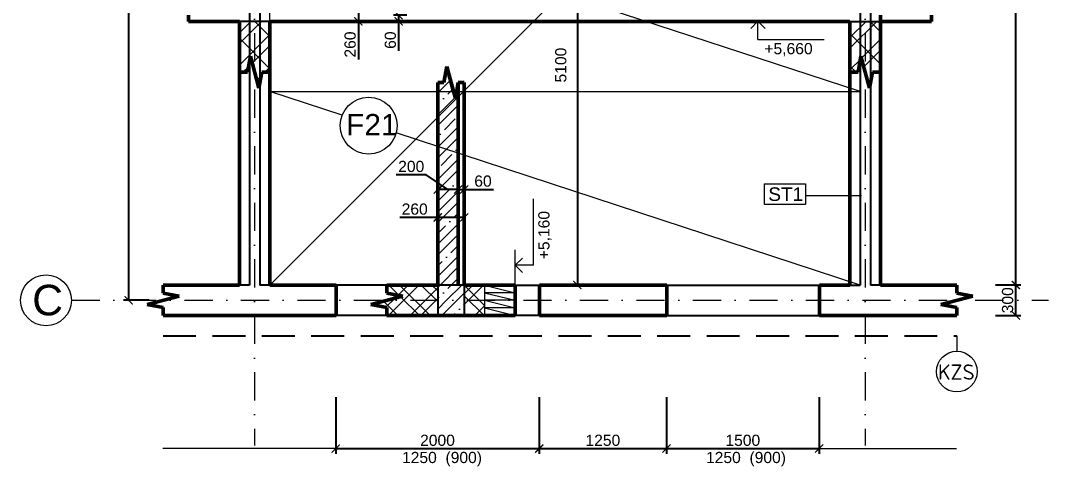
# Model space of a CAD drawing. Header units: millimetres. Extents: x 5890 to 15990, y 4203 to 14510.
# Drawn here: x 5890 to 15990, y 4203 to 8582 of the extents above; entities that cross this region are included whole.
import ezdxf

# ---------------------------------------------------------------- set-up
doc = ezdxf.new("R2010")
doc.units = ezdxf.units.MM
doc.header["$LTSCALE"] = 185
doc.linetypes.add('DASHDOT', pattern=[1, 0.5, -0.25, 0, -0.25])
doc.linetypes.add('HIDDEN', pattern=[0.375, 0.25, -0.125])
for name, color, linetype, lineweight in [('00 kóty', 7, 'Continuous', 13), ('00 osy', 7, 'DASHDOT', 13), ('00 popis', 7, 'Continuous', 13), ('00 tenká plná', 7, 'Continuous', 13), ('00 zdivo', 7, 'Continuous', 50), ('00 šrafy', 7, 'Continuous', 13), ('01 tlustá plná', 7, 'Continuous', 25), ('01 tlustá čárkovaná', 7, 'HIDDEN', 25), ('01 velmi tlustá plná', 7, 'Continuous', 50)]:
    doc.layers.add(name, color=color, linetype=linetype, lineweight=lineweight)
doc.styles.add('BETONOVÁ DESKA', font='arial.ttf', dxfattribs={"height": 250})
doc.styles.add('ISOCPEUR', font='isocpeur.ttf')
doc.styles.add('koty4', font='arial.ttf', dxfattribs={"height": 110})
doc.styles.add('osy4', font='arial.ttf', dxfattribs={"height": 300})
doc.dimstyles.new('moje koty', dxfattribs={"dimscale": 40, "dimtxt": 110, "dimasz": 2, "dimexe": 1.25, "dimexo": 20, "dimtad": 1, "dimtxsty": 'koty4', "dimblk": 'ARCHTICK', "dimcen": 2.5, "dimadec": 0, "dimazin": 0, "dimtfac": 1, "dimtmove": 0, "dimatfit": 3, "dimfxl": 1, "dimarcsym": 0})
doc.dimstyles.new('osy 5', dxfattribs={"dimscale": 40, "dimtxt": 110, "dimasz": 2, "dimexe": 1.25, "dimexo": 0.0005, "dimtad": 1, "dimtxsty": 'koty4', "dimblk": 'ARCHTICK', "dimcen": 2.5, "dimadec": 0, "dimazin": 0, "dimtfac": 1, "dimtmove": 0, "dimatfit": 3, "dimfxl": 5, "dimfxlon": 1, "dimarcsym": 0})
pattern_1 = [(45, (4035.54, 3502.9), (-159.099, 159.099), []), (45, (4140.54, 3502.9), (-159.099, 159.099), []), (315, (4035.54, 3502.9), (159.099, 159.099), [])]
pattern_2 = [(45, (4035.54, 3502.9), (-159.099, 159.099), []), (45, (4140.54, 3502.9), (-159.099, 159.099), []), (315, (4035.54, 3502.9), (159.099, 159.099), []), (315, (4140.54, 3502.9), (159.099, 159.099), [])]
pattern_3 = [(45, (0, 0), (-159.099, 159.099), [150, -60, 0, -60]), (45, (105, 0), (-159.099, 159.099), []), (45, (210, 0), (-159.099, 159.099), [])]

# ---------------------------------------------------------------- blocks, each defined once
blk = doc.blocks.new('VYSKOVA KOTA')
at = {"layer": '00 popis'}
for p, q in [((61883, 803), (61883, 624)), ((61883, 803), (62535, 803)), ((61883, 624), (61812, 695)), ((61883, 624), (61953, 695))]:
    blk.add_line(p, q, dxfattribs=at)
blk = doc.blocks.new('_ArchTick')
at = {"color": 0, "linetype": 'ByBlock', "const_width": 0.15}
blk.add_lwpolyline([(-0.5, -0.5), (0.5, 0.5)], dxfattribs=at)
blk = doc.blocks.new('*D63')
at = {"layer": '00 kóty', "color": 0, "lineweight": -2, "transparency": 16777216}
for p, q in [((7153, 11835), (6903, 11835)), ((6953, 5835), (6953, 11835)), ((7153, 5835), (6903, 5835))]:
    blk.add_line(p, q, dxfattribs=at)
at = {"layer": 'Defpoints', "color": 0, "transparency": 16777216}
for p in [(6953, 11835), (8190, 11835), (8190, 5835)]:
    blk.add_point(p, dxfattribs=at)
at = {"layer": '00 kóty', "color": 0, "lineweight": -2, "transparency": 16777216, "xscale": 80, "yscale": 80, "zscale": 80}
for p, rotation in [((6953, 11835), 90), ((6953, 5835), 270)]:
    blk.add_blockref('_ArchTick', p, dxfattribs=dict(at, rotation=rotation))
at = {"layer": '00 kóty', "color": 0, "transparency": 16777216, "insert": (6872, 8835), "char_height": 110, "attachment_point": 5, "rotation": 90, "style": 'koty4'}
blk.add_mtext('6000', dxfattribs=at)
blk = doc.blocks.new('*D57')
at = {"layer": '00 kóty', "color": 0, "lineweight": -2, "transparency": 16777216}
for p, q in [((15470, 5985), (15720, 5985)), ((15670, 5685), (15670, 5985)), ((15470, 5685), (15720, 5685))]:
    blk.add_line(p, q, dxfattribs=at)
at = {"layer": 'Defpoints', "color": 0, "transparency": 16777216}
for p in [(14956, 5985), (15670, 5985), (14956, 5685)]:
    blk.add_point(p, dxfattribs=at)
at = {"layer": '00 kóty', "color": 0, "lineweight": -2, "transparency": 16777216, "xscale": 80, "yscale": 80, "zscale": 80}
for p, rotation in [((15670, 5985), 90), ((15670, 5685), 270)]:
    blk.add_blockref('_ArchTick', p, dxfattribs=dict(at, rotation=rotation))
at = {"layer": '00 kóty', "color": 0, "transparency": 16777216, "insert": (15589, 5835), "char_height": 110, "attachment_point": 5, "rotation": 90, "style": 'koty4'}
blk.add_mtext('300', dxfattribs=at)
blk = doc.blocks.new('*D58')
at = {"layer": '00 kóty', "color": 0, "lineweight": -2, "transparency": 16777216}
for p, q in [((15470, 11685), (15720, 11685)), ((15670, 5985), (15670, 11685)), ((15470, 5985), (15720, 5985))]:
    blk.add_line(p, q, dxfattribs=at)
at = {"layer": 'Defpoints', "color": 0, "transparency": 16777216}
for p in [(13906, 11685), (15670, 11685), (14956, 5985)]:
    blk.add_point(p, dxfattribs=at)
at = {"layer": '00 kóty', "color": 0, "lineweight": -2, "transparency": 16777216, "xscale": 80, "yscale": 80, "zscale": 80}
for p, rotation in [((15670, 11685), 90), ((15670, 5985), 270)]:
    blk.add_blockref('_ArchTick', p, dxfattribs=dict(at, rotation=rotation))
at = {"layer": '00 kóty', "color": 0, "transparency": 16777216, "insert": (15589, 8835), "char_height": 110, "attachment_point": 5, "rotation": 90, "style": 'koty4'}
blk.add_mtext('5700', dxfattribs=at)
blk = doc.blocks.new('*D60')
at = {"layer": '00 kóty', "color": 0, "lineweight": -2, "transparency": 16777216}
for p, q in [((8987, 4884), (8987, 4328)), ((10987, 4884), (10987, 4328)), ((8987, 4378), (10987, 4378))]:
    blk.add_line(p, q, dxfattribs=at)
at = {"layer": 'Defpoints', "color": 0, "transparency": 16777216}
for p in [(8987, 5684), (10987, 5684), (10987, 4378)]:
    blk.add_point(p, dxfattribs=at)
at = {"layer": '00 kóty', "color": 0, "lineweight": -2, "transparency": 16777216, "xscale": 80, "yscale": 80, "zscale": 80, "rotation": 180}
blk.add_blockref('_ArchTick', (8987, 4378), dxfattribs=at)
at = {"layer": '00 kóty', "color": 0, "lineweight": -2, "transparency": 16777216, "xscale": 80, "yscale": 80, "zscale": 80}
blk.add_blockref('_ArchTick', (10987, 4378), dxfattribs=at)
at = {"layer": '00 kóty', "color": 0, "transparency": 16777216, "insert": (9987, 4459), "char_height": 110, "attachment_point": 5, "style": 'koty4'}
blk.add_mtext('2000', dxfattribs=at)
blk = doc.blocks.new('*D61')
at = {"layer": '00 kóty', "color": 0, "lineweight": -2, "transparency": 16777216}
for p, q in [((10987, 4884), (10987, 4328)), ((12237, 4884), (12237, 4328)), ((10987, 4378), (12237, 4378))]:
    blk.add_line(p, q, dxfattribs=at)
at = {"layer": 'Defpoints', "color": 0, "transparency": 16777216}
for p in [(10987, 5684), (12237, 5684), (12237, 4378)]:
    blk.add_point(p, dxfattribs=at)
at = {"layer": '00 kóty', "color": 0, "lineweight": -2, "transparency": 16777216, "xscale": 80, "yscale": 80, "zscale": 80, "rotation": 180}
blk.add_blockref('_ArchTick', (10987, 4378), dxfattribs=at)
at = {"layer": '00 kóty', "color": 0, "lineweight": -2, "transparency": 16777216, "xscale": 80, "yscale": 80, "zscale": 80}
blk.add_blockref('_ArchTick', (12237, 4378), dxfattribs=at)
at = {"layer": '00 kóty', "color": 0, "transparency": 16777216, "insert": (11612, 4459), "char_height": 110, "attachment_point": 5, "style": 'koty4'}
blk.add_mtext('1250', dxfattribs=at)
blk = doc.blocks.new('*D62')
at = {"layer": '00 kóty', "color": 0, "lineweight": -2, "transparency": 16777216}
for p, q in [((12237, 4884), (12237, 4328)), ((13737, 4884), (13737, 4328)), ((12237, 4378), (13737, 4378))]:
    blk.add_line(p, q, dxfattribs=at)
at = {"layer": 'Defpoints', "color": 0, "transparency": 16777216}
for p in [(12237, 5684), (13737, 5684), (13737, 4378)]:
    blk.add_point(p, dxfattribs=at)
at = {"layer": '00 kóty', "color": 0, "lineweight": -2, "transparency": 16777216, "xscale": 80, "yscale": 80, "zscale": 80, "rotation": 180}
blk.add_blockref('_ArchTick', (12237, 4378), dxfattribs=at)
at = {"layer": '00 kóty', "color": 0, "lineweight": -2, "transparency": 16777216, "xscale": 80, "yscale": 80, "zscale": 80}
blk.add_blockref('_ArchTick', (13737, 4378), dxfattribs=at)
at = {"layer": '00 kóty', "color": 0, "transparency": 16777216, "insert": (12987, 4459), "char_height": 110, "attachment_point": 5, "style": 'koty4'}
blk.add_mtext('1500', dxfattribs=at)
blk = doc.blocks.new('*D64')
at = {"layer": '00 kóty', "color": 0, "lineweight": -2, "transparency": 16777216}
for p, q in [((9210, 8835), (9260, 8835)), ((9210, 8835), (9210, 8575)), ((9210, 8575), (9260, 8575)), ((9210, 8575), (9210, 8200))]:
    blk.add_line(p, q, dxfattribs=at)
at = {"layer": 'Defpoints', "color": 0, "transparency": 16777216}
for p in [(9210, 8835), (9210, 8575), (9210, 8575)]:
    blk.add_point(p, dxfattribs=at)
at = {"layer": '00 kóty', "color": 0, "lineweight": -2, "transparency": 16777216, "xscale": 80, "yscale": 80, "zscale": 80}
for p, rotation in [((9210, 8835), 90), ((9210, 8575), 270)]:
    blk.add_blockref('_ArchTick', p, dxfattribs=dict(at, rotation=rotation))
at = {"layer": '00 kóty', "color": 0, "transparency": 16777216, "insert": (9129, 8347), "char_height": 110, "attachment_point": 5, "rotation": 90, "style": 'koty4'}
blk.add_mtext('260', dxfattribs=at)
blk = doc.blocks.new('*D65')
at = {"layer": '00 kóty', "color": 0, "lineweight": -2, "transparency": 16777216}
for p, q in [((9990, 6649), (9990, 6699)), ((10250, 6649), (10250, 6699)), ((9990, 6649), (9616, 6649)), ((10250, 6649), (9990, 6649))]:
    blk.add_line(p, q, dxfattribs=at)
at = {"layer": 'Defpoints', "color": 0, "transparency": 16777216}
for p in [(9990, 6649), (9990, 6649), (10250, 6649)]:
    blk.add_point(p, dxfattribs=at)
at = {"layer": '00 kóty', "color": 0, "lineweight": -2, "transparency": 16777216, "xscale": 80, "yscale": 80, "zscale": 80, "rotation": 180}
blk.add_blockref('_ArchTick', (9990, 6649), dxfattribs=at)
at = {"layer": '00 kóty', "color": 0, "lineweight": -2, "transparency": 16777216, "xscale": 80, "yscale": 80, "zscale": 80}
blk.add_blockref('_ArchTick', (10250, 6649), dxfattribs=at)
at = {"layer": '00 kóty', "color": 0, "transparency": 16777216, "insert": (9763, 6730), "char_height": 110, "attachment_point": 5, "style": 'koty4'}
blk.add_mtext('260', dxfattribs=at)
blk = doc.blocks.new('*D70')
at = {"layer": '00 kóty', "color": 0, "lineweight": -2, "transparency": 16777216}
for p, q in [((11162, 11085), (11412, 11085)), ((11362, 11085), (11362, 5985)), ((11162, 5985), (11412, 5985))]:
    blk.add_line(p, q, dxfattribs=at)
at = {"layer": 'Defpoints', "color": 0, "transparency": 16777216}
for p in [(10905, 11085), (10990, 5985), (11362, 5985)]:
    blk.add_point(p, dxfattribs=at)
at = {"layer": '00 kóty', "color": 0, "lineweight": -2, "transparency": 16777216, "xscale": 80, "yscale": 80, "zscale": 80}
for p, rotation in [((11362, 11085), 90), ((11362, 5985), 270)]:
    blk.add_blockref('_ArchTick', p, dxfattribs=dict(at, rotation=rotation))
at = {"layer": '00 kóty', "color": 0, "transparency": 16777216, "insert": (11199, 8145), "char_height": 110, "attachment_point": 5, "rotation": 90, "style": 'koty4'}
blk.add_mtext('5100', dxfattribs=at)
blk = doc.blocks.new('*D72')
at = {"layer": '00 kóty', "color": 0, "lineweight": -2, "transparency": 16777216}
for p, q in [((9686, 8635), (9555, 8635)), ((9605, 8635), (9605, 8575)), ((9686, 8575), (9555, 8575)), ((9605, 8575), (9605, 8286))]:
    blk.add_line(p, q, dxfattribs=at)
at = {"layer": 'Defpoints', "color": 0, "transparency": 16777216}
for p in [(9605, 8635), (9686, 8635), (9686, 8575)]:
    blk.add_point(p, dxfattribs=at)
at = {"layer": '00 kóty', "color": 0, "lineweight": -2, "transparency": 16777216, "xscale": 80, "yscale": 80, "zscale": 80}
for p, rotation in [((9605, 8635), 90), ((9605, 8575), 270)]:
    blk.add_blockref('_ArchTick', p, dxfattribs=dict(at, rotation=rotation))
at = {"layer": '00 kóty', "color": 0, "transparency": 16777216, "insert": (9524, 8390), "char_height": 110, "attachment_point": 5, "rotation": 90, "style": 'koty4'}
blk.add_mtext('60', dxfattribs=at)
blk = doc.blocks.new('*D74')
at = {"layer": '00 kóty', "color": 0, "lineweight": -2, "transparency": 16777216}
for p, q in [((10190, 6980), (10190, 6873)), ((10250, 6980), (10250, 6873)), ((10190, 6923), (10250, 6923)), ((10250, 6923), (10538, 6923))]:
    blk.add_line(p, q, dxfattribs=at)
at = {"layer": 'Defpoints', "color": 0, "transparency": 16777216}
for p in [(10190, 6980), (10250, 6980), (10190, 6923)]:
    blk.add_point(p, dxfattribs=at)
at = {"layer": '00 kóty', "color": 0, "lineweight": -2, "transparency": 16777216, "xscale": 80, "yscale": 80, "zscale": 80, "rotation": 180}
blk.add_blockref('_ArchTick', (10190, 6923), dxfattribs=at)
at = {"layer": '00 kóty', "color": 0, "lineweight": -2, "transparency": 16777216, "xscale": 80, "yscale": 80, "zscale": 80}
blk.add_blockref('_ArchTick', (10250, 6923), dxfattribs=at)
at = {"layer": '00 kóty', "color": 0, "transparency": 16777216, "insert": (10434, 7005), "char_height": 110, "attachment_point": 5, "style": 'koty4'}
blk.add_mtext('60', dxfattribs=at)
blk = doc.blocks.new('*D75')
at = {"layer": '00 kóty', "color": 0, "lineweight": -2, "transparency": 16777216}
for p, q in [((9876, 7068), (9582, 7068)), ((10090, 6923), (9876, 7068)), ((9990, 6980), (9990, 6873)), ((10190, 6980), (10190, 6873)), ((10190, 6923), (9990, 6923))]:
    blk.add_line(p, q, dxfattribs=at)
at = {"layer": 'Defpoints', "color": 0, "transparency": 16777216}
for p in [(9990, 6980), (10190, 6980), (9990, 6923)]:
    blk.add_point(p, dxfattribs=at)
at = {"layer": '00 kóty', "color": 0, "lineweight": -2, "transparency": 16777216, "xscale": 80, "yscale": 80, "zscale": 80, "rotation": 180}
blk.add_blockref('_ArchTick', (9990, 6923), dxfattribs=at)
at = {"layer": '00 kóty', "color": 0, "lineweight": -2, "transparency": 16777216, "xscale": 80, "yscale": 80, "zscale": 80}
blk.add_blockref('_ArchTick', (10190, 6923), dxfattribs=at)
at = {"layer": '00 kóty', "color": 0, "transparency": 16777216, "insert": (9729, 7149), "char_height": 110, "attachment_point": 5, "style": 'koty4'}
blk.add_mtext('200', dxfattribs=at)

msp = doc.modelspace()

# ---------------------------------------------------------------- hatches: boundary and pattern name
at = {"layer": '00 šrafy'}
h = msp.add_hatch(dxfattribs=at)
h.set_pattern_fill('ZDIVO_PEV-STR', color=256, scale=30, pattern_type=2)
h.set_pattern_definition(pattern_1)
h.paths.add_polyline_path([(8340.235, 8574.563), (8040.235, 8574.563), (8040.235, 8074.563), (8120.235, 8074.563), (8148.018, 8232.133), (8232.451, 7916.994), (8260.235, 8074.563), (8340.235, 8074.563)])
h = msp.add_hatch(dxfattribs=at)
h.set_pattern_fill('ZDIVO_PEV-STR', color=256, scale=30, pattern_type=2)
h.set_pattern_definition(pattern_1)
h.paths.add_polyline_path([(14340.235, 8574.563), (14040.235, 8574.563), (14040.235, 8359.563), (14040.235, 8074.563), (14120.235, 8074.563), (14148.018, 8232.133), (14232.451, 7916.994), (14260.235, 8074.563), (14340.235, 8074.563)])
h = msp.add_hatch(dxfattribs=at)
h.set_pattern_fill('BETON_ZB', color=256, scale=30, pattern_type=2)
h.set_pattern_definition(pattern_3)
h.paths.add_polyline_path([(9990.235, 7634.563), (9990.235, 7974.563), (10050.235, 7974.563), (10078.018, 8132.133), (10164.609, 7808.938)])
h = msp.add_hatch(dxfattribs=at)
h.set_pattern_fill('BETON_ZB', color=256, scale=30, pattern_type=2)
h.set_pattern_definition(pattern_3)
h.paths.add_polyline_path([(10190.235, 7834.563), (9990.235, 7634.563), (9990.235, 5984.563), (10190.235, 5984.563)])
h = msp.add_hatch(dxfattribs=at)
h.set_pattern_fill('ZDIVO_PEV-VYS', color=256, scale=30, pattern_type=2)
h.set_pattern_definition(pattern_2)
h.paths.add_polyline_path([(9990.235, 5984.563), (9490.235, 5984.563), (9490.235, 5904.563), (9647.804, 5876.78), (9332.665, 5792.347), (9490.235, 5764.563), (9490.235, 5684.563), (9990.235, 5684.563)])
h = msp.add_hatch(dxfattribs=at)
h.set_pattern_fill('BETON_ZB', color=256, scale=30, pattern_type=2)
h.set_pattern_definition(pattern_3)
h.paths.add_polyline_path([(10250.235, 5984.563), (9990.235, 5984.563), (9990.235, 5834.563), (10250.235, 5834.563)])
h = msp.add_hatch(dxfattribs=at)
h.set_pattern_fill('ZDIVO_PEV-VYS', color=256, scale=30, pattern_type=2)
h.set_pattern_definition(pattern_2)
h.paths.add_polyline_path([(10450.235, 5984.563), (10250.235, 5984.563), (10250.235, 5684.563), (10450.235, 5684.563)])
h = msp.add_hatch(dxfattribs=at)
h.set_pattern_fill('BETON_ZB', color=256, scale=30, pattern_type=2)
h.set_pattern_definition(pattern_3)
h.paths.add_polyline_path([(10250.235, 5834.563), (9990.235, 5834.563), (9990.235, 5684.563), (10250.235, 5684.563)])

# ---------------------------------------------------------------- linework, layer by layer
at = {"layer": '00 kóty'}
for p, q in [((8987.103, 4378.25), (7287.103, 4378.25)), ((13737.103, 4378.25), (15087.103, 4378.25))]:
    msp.add_line(p, q, dxfattribs=at)
at = {"layer": '00 osy', "ltscale": 3}
for p, q in [((8190.235, 14009.9), (8190.235, 4409.9)), ((14190.235, 14009.9), (14190.235, 4409.9)), ((6390.235, 5834.563), (15990.235, 5834.563))]:
    msp.add_line(p, q, dxfattribs=at)
at = {"layer": '00 popis'}
for p, q in [((8340.235, 7884.563), (8340.235, 9784.563)), ((14140.235, 7884.563), (9603.951, 9370.587)), ((8340.235, 5984.563), (11517.515, 9161.844)), ((8340.235, 5984.563), (8340.235, 7884.563)), ((8340.235, 7884.563), (14140.235, 7884.563)), ((9049.736, 7652.14), (8340.235, 7884.563)), ((14140.235, 5984.563), (9581.072, 7478.082)), ((14154.345, 6861.32), (13604.345, 6861.32)), ((10750.235, 5834.563), (10751.079, 6329.22)), ((15090.235, 5484.563), (15090.235, 5334.563))]:
    msp.add_line(p, q, dxfattribs=at)
msp.add_lwpolyline([(13200.96, 6978.012), (13604.345, 6978.012), (13604.345, 6776.32), (13200.96, 6776.32)], close=True, dxfattribs=at)
for centre, radius in [((9310.516, 7550.189), 280), ((6140.235, 5834.563), 250), ((15090.235, 5134.563), 200)]:
    msp.add_circle(centre, radius, dxfattribs=at)
at = {"layer": '00 tenká plná'}
for p, q in [((10450.235, 5984.563), (10750.235, 5909.563)), ((10450.235, 5984.563), (10450.235, 5684.563)), ((10750.235, 5984.563), (10750.235, 5684.563)), ((10750.235, 5909.563), (10450.235, 5909.563)), ((10450.235, 5909.563), (10750.235, 5834.563)), ((10750.235, 5834.563), (10450.235, 5834.563)), ((10450.235, 5834.563), (10750.235, 5759.563)), ((10750.235, 5759.563), (10450.235, 5759.563)), ((10450.235, 5759.563), (10750.235, 5684.563)), ((12990.235, 5684.563), (12690.235, 5684.563))]:
    msp.add_line(p, q, dxfattribs=at)
at = {"layer": '00 zdivo'}
for p, q in [((7540.235, 8634.563), (7540.235, 8574.563)), ((14340.235, 5984.563), (14340.235, 8634.563)), ((14340.235, 5984.563), (14340.235, 8634.563)), ((14840.235, 8634.563), (14840.235, 8574.563)), ((8040.235, 8574.563), (7540.235, 8574.563)), ((8040.235, 5984.563), (8040.235, 8574.563)), ((8040.235, 5984.563), (8040.235, 8574.563)), ((8340.235, 5984.563), (8340.235, 8574.563)), ((8340.235, 5984.563), (8340.235, 8574.563)), ((14040.235, 8574.563), (8340.235, 8574.563)), ((14040.235, 5984.563), (14040.235, 8574.563)), ((14040.235, 8359.563), (14040.235, 8574.563)), ((14340.235, 8574.563), (14840.235, 8574.563)), ((8120.235, 8074.563), (8148.018, 8232.133)), ((8148.018, 8232.133), (8232.451, 7916.994)), ((14120.235, 8074.563), (14148.018, 8232.133)), ((14148.018, 8232.133), (14232.451, 7916.994)), ((10050.235, 7974.563), (10078.018, 8132.133)), ((10078.018, 8132.133), (10162.451, 7816.994)), ((8120.235, 8074.563), (8040.235, 8074.563)), ((8260.235, 8074.563), (8232.451, 7916.994)), ((8340.235, 8074.563), (8260.235, 8074.563)), ((10141.343, 7895.779), (10099.127, 8053.348)), ((14120.235, 8074.563), (14040.235, 8074.563)), ((14260.235, 8074.563), (14232.451, 7916.994)), ((14340.235, 8074.563), (14260.235, 8074.563)), ((9990.235, 5984.563), (9990.235, 7974.563)), ((10050.235, 7974.563), (9990.235, 7974.563)), ((10190.235, 7974.563), (10162.451, 7816.994)), ((10250.235, 7974.563), (10190.235, 7974.563)), ((10190.235, 7974.563), (10190.235, 5984.563)), ((10250.235, 7974.563), (10250.235, 5984.563)), ((7290.235, 5984.563), (8040.235, 5984.563)), ((7290.235, 5984.563), (7290.235, 5904.563)), ((8990.235, 5984.563), (8340.235, 5984.563)), ((9990.235, 5984.563), (9490.235, 5984.563)), ((9490.235, 5984.563), (9490.235, 5904.563)), ((10250.235, 5984.563), (10750.235, 5984.563)), ((10750.235, 5984.563), (10750.235, 5684.563)), ((10990.235, 5784.563), (10990.235, 5984.563)), ((10990.235, 5984.563), (12240.235, 5984.563)), ((10990.235, 5984.563), (10990.235, 5684.563)), ((11550.235, 5984.563), (10990.235, 5984.563)), ((13740.235, 5984.563), (14040.235, 5984.563)), ((14340.235, 5984.563), (14590.235, 5984.563)), ((14340.235, 5984.563), (15090.235, 5984.563)), ((15090.235, 5984.563), (15090.235, 5904.563)), ((7132.665, 5792.347), (7447.804, 5876.78)), ((7290.235, 5904.563), (7447.804, 5876.78)), ((9332.665, 5792.347), (9647.804, 5876.78)), ((9490.235, 5904.563), (9647.804, 5876.78)), ((14932.665, 5792.347), (15247.804, 5876.78)), ((15090.235, 5904.563), (15247.804, 5876.78)), ((7290.235, 5764.563), (7132.665, 5792.347)), ((7369.019, 5855.672), (7211.45, 5813.455)), ((7290.235, 5764.563), (7290.235, 5684.563)), ((9490.235, 5764.563), (9332.665, 5792.347)), ((9569.019, 5855.672), (9411.45, 5813.455)), ((9490.235, 5764.563), (9490.235, 5684.563)), ((15090.235, 5764.563), (14932.665, 5792.347)), ((15169.019, 5855.672), (15011.45, 5813.455)), ((15090.235, 5764.563), (15090.235, 5684.563)), ((8990.235, 5684.563), (7290.235, 5684.563)), ((10750.235, 5684.563), (9490.235, 5684.563)), ((10990.235, 5684.563), (12240.235, 5684.563)), ((13740.235, 5684.563), (15090.235, 5684.563))]:
    msp.add_line(p, q, dxfattribs=at)
at = {"layer": '01 tlustá plná', "ltscale": 3}
for p, q in [((8140.235, 12847.989), (8140.235, 5984.563)), ((14140.235, 12847.989), (14140.235, 5984.563)), ((8240.235, 12621.138), (8240.235, 5984.563)), ((14240.235, 12621.138), (14240.235, 5984.563))]:
    msp.add_line(p, q, dxfattribs=at)
at = {"layer": '01 tlustá plná'}
for p, q in [((8340.235, 8574.563), (8040.235, 8574.563)), ((14040.235, 8574.563), (14340.235, 8574.563)), ((8140.235, 5984.563), (8040.235, 5984.563)), ((8340.235, 5984.563), (8240.235, 5984.563)), ((9490.235, 5984.563), (8990.235, 5984.563)), ((9990.235, 5984.563), (9990.235, 5684.563)), ((10250.235, 5984.563), (9990.235, 5984.563)), ((10250.235, 5984.563), (10250.235, 5684.563)), ((10750.235, 5984.563), (10990.235, 5984.563)), ((12240.235, 5984.563), (13740.235, 5984.563)), ((14040.235, 5984.563), (14140.235, 5984.563)), ((14340.235, 5984.563), (14240.235, 5984.563)), ((9490.235, 5684.563), (8990.235, 5684.563)), ((10990.235, 5684.563), (10750.235, 5684.563)), ((12240.235, 5684.563), (13740.235, 5684.563))]:
    msp.add_line(p, q, dxfattribs=at)
at = {"layer": '01 tlustá čárkovaná', "ltscale": 7}
msp.add_line((7290.235, 5484.563), (15090.235, 5484.563), dxfattribs=at)
at = {"layer": '01 velmi tlustá plná'}
for p, q in [((8990.235, 5984.563), (8990.235, 5684.563)), ((12240.235, 5984.563), (12240.235, 5684.563)), ((13740.235, 5984.563), (13740.235, 5684.563))]:
    msp.add_line(p, q, dxfattribs=at)

# ---------------------------------------------------------------- block references
at = {"layer": '00 popis', "xscale": -1}
for p, rotation in [((-48747.239, 9199.029), 180), ((9914.916, -55701.003), 269.8044643881075)]:
    msp.add_blockref('VYSKOVA KOTA', p, dxfattribs=dict(at, rotation=rotation))

# ---------------------------------------------------------------- texts
at = {"layer": '00 kóty', "char_height": 110, "attachment_point": 1, "style": 'koty4'}
for insert in [(9638.44, 4345.935), (12625.499, 4345.935)]:
    msp.add_mtext_dynamic_manual_height_columns('1250  (900)', width=2058.30656, gutter_width=750, heights=[0], dxfattribs=dict(at, insert=insert))
at = {"layer": '00 popis', "linetype": 'Continuous', "lineweight": 30}
for s, height, style, p in [('+5,660', 110, 'koty4', (13199.036, 8251.685)), ('KZS', 150, 'ISOCPEUR', (14904.494, 5054.783))]:
    msp.add_text(s, height=height, dxfattribs=dict(at, style=style)).set_placement(p)
at = {"layer": '00 popis', "linetype": 'Continuous', "lineweight": 30, "style": 'koty4'}
msp.add_text('+5,160', height=110, rotation=90, dxfattribs=at).set_placement((11087.439, 6237.928))
at = {"layer": '00 popis', "attachment_point": 1}
for s, width, gutter_width, insert, char_height, style in [('F21', 349.64896, 550, (9089.265, 7664.633), 210, 'BETONOVÁ DESKA'), ('ST1', 425.13111, 669.08, (13237.542, 6944.26), 133.8159, 'koty4'), ('C', 288.70459, 1000, (6004.747, 5986.933), 300, 'osy4')]:
    msp.add_mtext_dynamic_manual_height_columns(s, width=width, gutter_width=gutter_width, heights=[0], dxfattribs=dict(at, insert=insert, char_height=char_height, style=style))

# ---------------------------------------------------------------- dimensions: what is measured, and where the dimension line sits
at = {"layer": '00 kóty'}
for base, p1, p2, picture, middle in [((6952.822, 11834.563), (8190.235, 5834.563), (8190.235, 11834.563), '*D63', (6871.659, 8834.563)), ((9210.289, 8574.563), (9210.289, 8834.563), (9210.289, 8574.563), '*D64', (9129.126, 8347.295)), ((15670.235, 5984.563), (14956.046, 5684.563), (14956.046, 5984.563), '*D57', (15589.034, 5834.563))]:
    dim = msp.add_linear_dim(base=base, p1=p1, p2=p2, angle=90, dimstyle='osy 5', dxfattribs=at)
    dim.commit()
    dim.dimension.update_dxf_attribs({"geometry": picture, "text_midpoint": middle})
dim = msp.add_linear_dim(base=(15670.235, 11684.563), p1=(14956.046, 5984.563), p2=(13906.046, 11684.563), angle=90, dimstyle='osy 5', override={"dimtmove": 1}, dxfattribs=at)
dim.commit()
dim.dimension.update_dxf_attribs({"geometry": '*D58', "text_midpoint": (15589.072, 8834.563)})
dim = msp.add_linear_dim(base=(11361.82, 5984.563), p1=(10905.235, 11084.563), p2=(10990.235, 5984.563), angle=90, dimstyle='osy 5', override={"dimtmove": 1}, dxfattribs=at)
dim.commit()
dim.dimension.update_dxf_attribs({"geometry": '*D70', "text_midpoint": (11280.657, 8145.495), "dimtype": 160})
dim = msp.add_linear_dim(base=(9604.689, 8634.563), p1=(9685.852, 8574.563), p2=(9685.852, 8634.563), angle=270, dimstyle='osy 5', dxfattribs=at)
dim.commit()
dim.dimension.update_dxf_attribs({"geometry": '*D72', "text_midpoint": (9604.689, 8390.205), "dimtype": 160})
dim = msp.add_linear_dim(base=(9990.235, 6923.373), p1=(10190.235, 6979.563), p2=(9990.235, 6979.563), dimstyle='osy 5', override={"dimtmove": 1}, dxfattribs=at)
dim.commit()
dim.dimension.update_dxf_attribs({"geometry": '*D75', "text_midpoint": (9851.497, 7067.804), "dimtype": 160})
dim = msp.add_linear_dim(base=(10190.235, 6923.373), p1=(10250.235, 6979.563), p2=(10190.235, 6979.563), dimstyle='osy 5', dxfattribs=at)
dim.commit()
dim.dimension.update_dxf_attribs({"geometry": '*D74', "text_midpoint": (10434.133, 6923.373), "dimtype": 160})
dim = msp.add_linear_dim(base=(9990.235, 6648.931), p1=(10250.235, 6648.931), p2=(9990.235, 6648.931), dimstyle='osy 5', dxfattribs=at)
dim.commit()
dim.dimension.update_dxf_attribs({"geometry": '*D65', "text_midpoint": (9762.967, 6730.094)})
for base, p1, p2, picture, middle in [((10987.103, 4378.25), (8987.103, 5683.879), (10987.103, 5683.879), '*D60', (9987.103, 4459.413)), ((12237.103, 4378.25), (10987.103, 5683.879), (12237.103, 5683.879), '*D61', (11612.103, 4459.413)), ((13737.103, 4378.25), (12237.103, 5683.879), (13737.103, 5683.879), '*D62', (12987.103, 4459.413))]:
    dim = msp.add_linear_dim(base=base, p1=p1, p2=p2, dimstyle='moje koty', override={"dimtxsty": 'koty4'}, dxfattribs=at)
    dim.commit()
    dim.dimension.update_dxf_attribs({"geometry": picture, "text_midpoint": middle})

doc.saveas('drawing.dxf')
